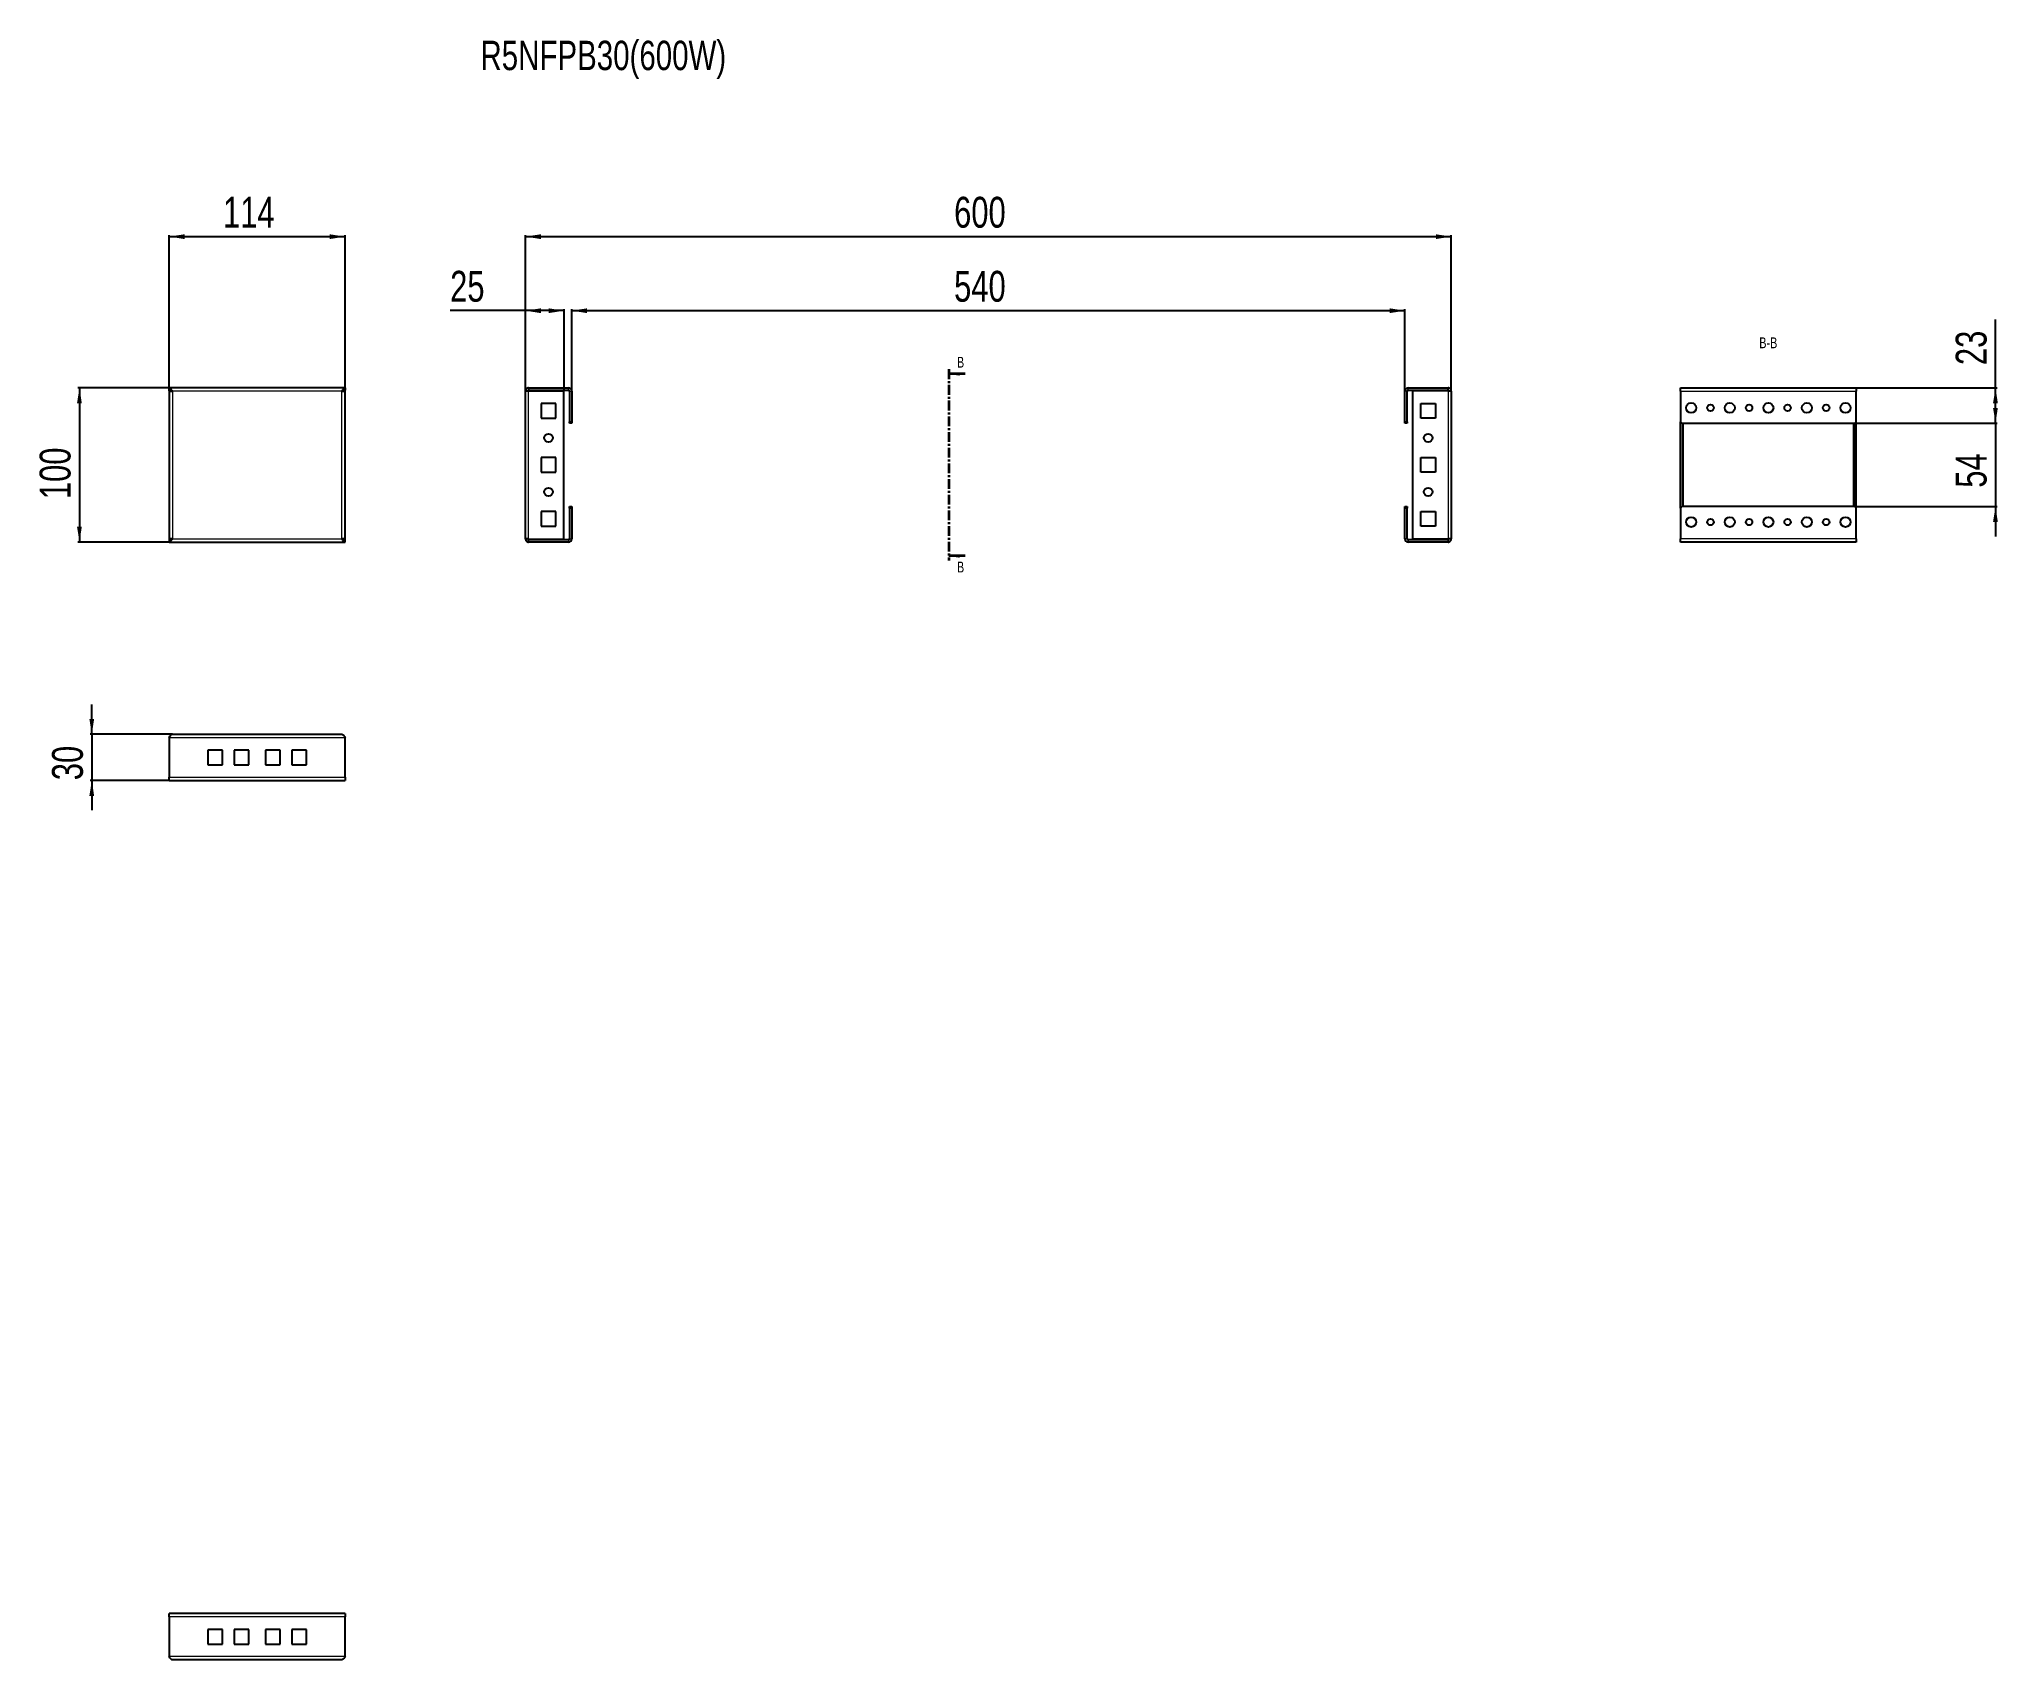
# Model space of a CAD drawing. Header units: millimetres. Extents: x 36 to 1305, y -492 to 559.
import ezdxf

# ---------------------------------------------------------------- set-up
doc = ezdxf.new("R2010")
doc.units = ezdxf.units.MM
doc.linetypes.add('CENTER', pattern=[10.16, 6.35, -1.27, 1.27, -1.27])
doc.layers.add('FORMAT', color=7, linetype='Continuous')
doc.styles.add('SLDTEXTSTYLE0', font='TXT', dxfattribs={"width": 0.75})
doc.dimstyles.new('SLDDIMSTYLE0', dxfattribs={"dimtxt": 20, "dimasz": 10, "dimexe": 0, "dimexo": 0.0625, "dimgap": 5, "dimtad": 2, "dimdec": 1, "dimrnd": 1e-09, "dimzin": 12, "dimdsep": 46, "dimtxsty": 'SLDTEXTSTYLE0', "dimsah": 1, "dimcen": 0.09, "dimadec": 0, "dimazin": 3, "dimtfac": 1, "dimtofl": 0, "dimtmove": 0, "dimatfit": 3, "dimfxl": 0, "dimfrac": 2, "dimtolj": 1, "dimtzin": 12, "dimarcsym": 0})
doc.dimstyles.new('SLDDIMSTYLE1', dxfattribs={"dimtxt": 20, "dimasz": 10, "dimexe": 0, "dimexo": 0.0625, "dimgap": 5, "dimtad": 2, "dimdec": 1, "dimrnd": 1e-09, "dimzin": 12, "dimdsep": 46, "dimtxsty": 'SLDTEXTSTYLE0', "dimsah": 1, "dimcen": 0.09, "dimadec": 0, "dimazin": 3, "dimtfac": 1, "dimtmove": 0, "dimatfit": 0, "dimfxl": 0, "dimfrac": 2, "dimtolj": 1, "dimtzin": 12, "dimarcsym": 0})

# ---------------------------------------------------------------- blocks, each defined once
blk = doc.blocks.new('_D')
at = {"layer": 'FORMAT'}
for p, q in [((120.2, 330.6), (120.2, 431.6)), ((120.2, 430.6), (234.2, 430.6)), ((234.2, 330.6), (234.2, 431.6))]:
    blk.add_line(p, q, dxfattribs=at)
for points in [[(120.2, 430.6), (130.2, 429), (130.2, 432.1)], [(234.2, 430.6), (224.2, 432.1), (224.2, 429)]]:
    blk.add_solid(points, dxfattribs=at)
at = {"layer": 'FORMAT', "insert": (155.1, 456.4), "char_height": 20, "attachment_point": 1, "style": 'SLDTEXTSTYLE0'}
blk.add_mtext('114', dxfattribs=at)
blk = doc.blocks.new('_D_1')
at = {"layer": 'FORMAT'}
for p, q in [((120.2, 332.6), (61.1, 332.6)), ((62.1, 332.6), (62.1, 232.6)), ((120.2, 232.6), (61.1, 232.6))]:
    blk.add_line(p, q, dxfattribs=at)
for points in [[(62.1, 332.6), (60.5, 322.6), (63.6, 322.6)], [(62.1, 232.6), (63.6, 242.6), (60.5, 242.6)]]:
    blk.add_solid(points, dxfattribs=at)
at = {"layer": 'FORMAT', "insert": (36.3, 260.4), "char_height": 20, "attachment_point": 1, "rotation": 90, "style": 'SLDTEXTSTYLE0'}
blk.add_mtext('100', dxfattribs=at)
blk = doc.blocks.new('_D_2')
at = {"layer": 'FORMAT'}
for p, q in [((351.1, 330.5), (351.1, 431.6)), ((351.1, 430.6), (951.1, 430.6)), ((951.1, 330.5), (951.1, 431.6))]:
    blk.add_line(p, q, dxfattribs=at)
for points in [[(351.1, 430.6), (361.1, 429), (361.1, 432.1)], [(951.1, 430.6), (941.1, 432.1), (941.1, 429)]]:
    blk.add_solid(points, dxfattribs=at)
at = {"layer": 'FORMAT', "insert": (628.9, 456.4), "char_height": 20, "attachment_point": 1, "style": 'SLDTEXTSTYLE0'}
blk.add_mtext('600', dxfattribs=at)
blk = doc.blocks.new('_D_3')
at = {"layer": 'FORMAT'}
for p, q in [((381.1, 330.5), (381.1, 383.6)), ((381.1, 382.6), (921.1, 382.6)), ((921.1, 330.5), (921.1, 383.6))]:
    blk.add_line(p, q, dxfattribs=at)
for points in [[(381.1, 382.6), (391.1, 381), (391.1, 384.1)], [(921.1, 382.6), (911.1, 384.1), (911.1, 381)]]:
    blk.add_solid(points, dxfattribs=at)
at = {"layer": 'FORMAT', "insert": (628.9, 408.4), "char_height": 20, "attachment_point": 1, "style": 'SLDTEXTSTYLE0'}
blk.add_mtext('540', dxfattribs=at)
blk = doc.blocks.new('_D_4')
at = {"layer": 'FORMAT'}
for p, q in [((351.1, 382.6), (302.3, 382.6)), ((351.1, 330.5), (351.1, 383.6)), ((376.1, 382.6), (351.1, 382.6)), ((376.1, 330.6), (376.1, 383.6))]:
    blk.add_line(p, q, dxfattribs=at)
for points in [[(351.1, 382.6), (361.1, 381), (361.1, 384.1)], [(376.1, 382.6), (366.1, 384.1), (366.1, 381)]]:
    blk.add_solid(points, dxfattribs=at)
at = {"layer": 'FORMAT', "insert": (302.3, 408.4), "char_height": 20, "attachment_point": 1, "style": 'SLDTEXTSTYLE0'}
blk.add_mtext('25', dxfattribs=at)
blk = doc.blocks.new('_D_5')
at = {"layer": 'FORMAT'}
for p, q in [((70.1, 108), (70.1, 127.3)), ((122.3, 108), (69.1, 108)), ((70.1, 108), (70.1, 78)), ((120.2, 78), (69.1, 78)), ((70.1, 78), (70.1, 58.8))]:
    blk.add_line(p, q, dxfattribs=at)
for points in [[(70.1, 108), (71.6, 118), (68.5, 118)], [(70.1, 78), (68.5, 68), (71.6, 68)]]:
    blk.add_solid(points, dxfattribs=at)
at = {"layer": 'FORMAT', "insert": (44.3, 78.2), "char_height": 20, "attachment_point": 1, "rotation": 90, "style": 'SLDTEXTSTYLE0'}
blk.add_mtext('30', dxfattribs=at)
blk = doc.blocks.new('_D_6')
at = {"layer": 'FORMAT'}
for p, q in [((1303.8, 309.6), (1303.8, 328.8)), ((1212.6, 309.6), (1304.8, 309.6)), ((1303.8, 309.6), (1303.8, 255.6)), ((1212.6, 255.6), (1304.8, 255.6)), ((1303.8, 255.6), (1303.8, 236.3))]:
    blk.add_line(p, q, dxfattribs=at)
for points in [[(1303.8, 309.6), (1305.3, 319.6), (1302.2, 319.6)], [(1303.8, 255.6), (1302.2, 245.6), (1305.3, 245.6)]]:
    blk.add_solid(points, dxfattribs=at)
at = {"layer": 'FORMAT', "insert": (1278, 267.8), "char_height": 20, "attachment_point": 1, "rotation": 90, "style": 'SLDTEXTSTYLE0'}
blk.add_mtext('54', dxfattribs=at)
blk = doc.blocks.new('_D_7')
at = {"layer": 'FORMAT'}
for p, q in [((1303.8, 332.6), (1303.8, 376.9)), ((1213.6, 332.6), (1304.8, 332.6)), ((1303.8, 309.6), (1303.8, 332.6)), ((1212.6, 309.6), (1304.8, 309.6))]:
    blk.add_line(p, q, dxfattribs=at)
for points in [[(1303.8, 332.6), (1302.2, 322.6), (1305.3, 322.6)], [(1303.8, 309.6), (1305.3, 319.6), (1302.2, 319.6)]]:
    blk.add_solid(points, dxfattribs=at)
at = {"layer": 'FORMAT', "insert": (1278, 347.3), "char_height": 20, "attachment_point": 1, "rotation": 90, "style": 'SLDTEXTSTYLE0'}
blk.add_mtext('23', dxfattribs=at)

msp = doc.modelspace()

# ---------------------------------------------------------------- linework, layer by layer
at = {"color": 7, "linetype": 'CENTER', "lineweight": 35}
msp.add_line((625.46, 344.57), (625.46, 220.56), dxfattribs=at)
at = {"color": 7, "linetype": 'Continuous', "lineweight": 25}
for p, q in [((234.22, 332.57), (120.22, 332.57)), ((120.22, 331.07), (120.22, 332.57)), ((120.22, 331.07), (120.22, 330.57)), ((120.22, 330.57), (120.22, 234.57)), ((120.22, 330.57), (121.72, 330.57)), ((234.22, 330.57), (232.72, 330.57)), ((234.22, 332.57), (234.22, 331.07)), ((234.22, 330.57), (234.22, 331.07)), ((234.22, 234.57), (234.22, 330.57)), ((351.09, 234.67), (351.09, 330.47)), ((353.19, 332.57), (353.19, 331.07)), ((353.19, 332.57), (378.99, 332.57)), ((353.19, 331.07), (378.99, 331.07)), ((353.19, 330.57), (376.09, 330.57)), ((376.09, 234.57), (376.09, 330.57)), ((379.59, 330.47), (379.59, 310.57)), ((381.09, 330.47), (381.09, 310.57)), ((921.09, 310.57), (921.09, 330.47)), ((922.59, 310.57), (922.59, 330.47)), ((923.19, 332.57), (948.99, 332.57)), ((923.19, 331.07), (948.99, 331.07)), ((926.09, 234.57), (926.09, 330.57)), ((948.99, 330.57), (926.09, 330.57)), ((948.99, 331.07), (948.99, 332.57)), ((951.09, 330.47), (951.09, 234.67)), ((1099.59, 332.57), (1213.59, 332.57)), ((1099.59, 330.47), (1099.59, 332.57)), ((1099.59, 330.47), (1099.59, 310.57)), ((1213.59, 332.57), (1213.59, 330.47)), ((1213.59, 310.57), (1213.59, 330.47)), ((361.34, 322.32), (361.34, 312.82)), ((370.84, 322.32), (361.34, 322.32)), ((370.84, 312.82), (370.84, 322.32)), ((931.34, 322.32), (940.84, 322.32)), ((931.34, 312.82), (931.34, 322.32)), ((940.84, 322.32), (940.84, 312.82)), ((361.34, 312.82), (370.84, 312.82)), ((379.59, 310.57), (381.09, 310.57)), ((379.59, 309.57), (379.59, 310.57)), ((381.09, 309.57), (379.59, 309.57)), ((381.09, 310.57), (381.09, 309.57)), ((921.09, 310.57), (922.59, 310.57)), ((921.09, 309.57), (921.09, 310.57)), ((922.59, 309.57), (921.09, 309.57)), ((922.59, 310.57), (922.59, 309.57)), ((940.84, 312.82), (931.34, 312.82)), ((1099.59, 310.57), (1100.59, 309.57)), ((1099.59, 254.57), (1099.59, 310.57)), ((1100.59, 309.57), (1212.59, 309.57)), ((1101.09, 255.57), (1101.09, 309.57)), ((1212.09, 255.57), (1212.09, 309.57)), ((1212.59, 309.57), (1213.59, 310.57)), ((1213.59, 254.57), (1213.59, 310.57)), ((361.34, 287.32), (361.34, 277.82)), ((370.84, 287.32), (361.34, 287.32)), ((370.84, 277.82), (370.84, 287.32)), ((931.34, 287.32), (940.84, 287.32)), ((931.34, 277.82), (931.34, 287.32)), ((940.84, 287.32), (940.84, 277.82)), ((361.34, 277.82), (370.84, 277.82)), ((940.84, 277.82), (931.34, 277.82)), ((379.59, 254.57), (379.59, 255.57)), ((379.59, 255.57), (381.09, 255.57)), ((379.59, 254.57), (379.59, 234.67)), ((381.09, 254.57), (379.59, 254.57)), ((381.09, 255.57), (381.09, 254.57)), ((381.09, 254.57), (381.09, 234.67)), ((921.09, 255.57), (922.59, 255.57)), ((921.09, 254.57), (921.09, 255.57)), ((921.09, 234.67), (921.09, 254.57)), ((922.59, 254.57), (921.09, 254.57)), ((922.59, 255.57), (922.59, 254.57)), ((922.59, 234.67), (922.59, 254.57)), ((1100.59, 255.57), (1099.59, 254.57)), ((1099.59, 254.57), (1099.59, 234.67)), ((1212.59, 255.57), (1100.59, 255.57)), ((1213.59, 254.57), (1212.59, 255.57)), ((1213.59, 234.67), (1213.59, 254.57)), ((370.84, 252.32), (361.34, 252.32)), ((361.34, 252.32), (361.34, 242.82)), ((361.34, 242.82), (370.84, 242.82)), ((370.84, 242.82), (370.84, 252.32)), ((931.34, 252.32), (940.84, 252.32)), ((931.34, 242.82), (931.34, 252.32)), ((940.84, 242.82), (931.34, 242.82)), ((940.84, 252.32), (940.84, 242.82)), ((121.72, 234.57), (120.22, 234.57)), ((120.22, 234.57), (120.22, 234.07)), ((120.22, 234.07), (120.22, 232.57)), ((120.22, 232.57), (234.22, 232.57)), ((232.72, 234.57), (234.22, 234.57)), ((234.22, 234.07), (234.22, 234.57)), ((234.22, 232.57), (234.22, 234.07)), ((353.19, 234.57), (376.09, 234.57)), ((353.19, 232.57), (353.19, 234.07)), ((378.99, 234.07), (353.19, 234.07)), ((378.99, 232.57), (353.19, 232.57)), ((948.99, 234.07), (923.19, 234.07)), ((948.99, 232.57), (923.19, 232.57)), ((948.99, 234.57), (926.09, 234.57)), ((948.99, 234.07), (948.99, 232.57)), ((1099.59, 232.57), (1099.59, 234.67)), ((1213.59, 232.57), (1099.59, 232.57)), ((1213.59, 234.67), (1213.59, 232.57)), ((120.22, 105.92), (120.22, 80.12)), ((122.32, 108.02), (232.12, 108.02)), ((234.22, 80.12), (234.22, 105.92)), ((145.22, 97.77), (145.22, 88.27)), ((154.72, 97.77), (145.22, 97.77)), ((154.72, 88.27), (154.72, 97.77)), ((162.37, 97.77), (162.37, 88.27)), ((171.87, 97.77), (162.37, 97.77)), ((171.87, 88.27), (171.87, 97.77)), ((182.57, 97.77), (182.57, 88.27)), ((192.07, 97.77), (182.57, 97.77)), ((192.07, 88.27), (192.07, 97.77)), ((199.72, 97.77), (199.72, 88.27)), ((209.22, 97.77), (199.72, 97.77)), ((209.22, 88.27), (209.22, 97.77)), ((120.22, 78.02), (120.22, 80.12)), ((120.22, 78.02), (234.22, 78.02)), ((145.22, 88.27), (154.72, 88.27)), ((162.37, 88.27), (171.87, 88.27)), ((182.57, 88.27), (192.07, 88.27)), ((199.72, 88.27), (209.22, 88.27)), ((234.22, 80.12), (234.22, 78.02)), ((234.22, -461.98), (120.22, -461.98)), ((120.22, -464.08), (120.22, -461.98)), ((120.22, -464.08), (120.22, -489.88)), ((234.22, -461.98), (234.22, -464.08)), ((234.22, -489.88), (234.22, -464.08)), ((154.72, -472.23), (145.22, -472.23)), ((145.22, -472.23), (145.22, -481.73)), ((145.22, -481.73), (154.72, -481.73)), ((154.72, -481.73), (154.72, -472.23)), ((171.87, -472.23), (162.37, -472.23)), ((162.37, -472.23), (162.37, -481.73)), ((162.37, -481.73), (171.87, -481.73)), ((171.87, -481.73), (171.87, -472.23)), ((192.07, -472.23), (182.57, -472.23)), ((182.57, -472.23), (182.57, -481.73)), ((182.57, -481.73), (192.07, -481.73)), ((192.07, -481.73), (192.07, -472.23)), ((209.22, -472.23), (199.72, -472.23)), ((199.72, -472.23), (199.72, -481.73)), ((199.72, -481.73), (209.22, -481.73)), ((209.22, -481.73), (209.22, -472.23)), ((232.12, -491.98), (122.32, -491.98))]:
    msp.add_line(p, q, dxfattribs=at)
at = {"color": 8, "linetype": 'Continuous', "lineweight": 18}
for p, q in [((232.12, 330.47), (122.32, 330.47)), ((122.32, 330.47), (122.32, 234.67)), ((232.12, 234.67), (232.12, 330.47)), ((353.19, 234.57), (353.19, 330.57)), ((378.99, 331.07), (378.99, 332.57)), ((379.59, 330.47), (381.09, 330.47)), ((922.59, 330.47), (921.09, 330.47)), ((923.19, 331.07), (923.19, 332.57)), ((948.99, 330.57), (948.99, 234.57)), ((1099.59, 330.47), (1213.59, 330.47)), ((1101.69, 255.57), (1101.69, 309.57)), ((1211.49, 309.57), (1211.49, 255.57)), ((122.32, 234.67), (232.12, 234.67)), ((378.99, 234.07), (378.99, 232.57)), ((379.59, 234.67), (381.09, 234.67)), ((922.59, 234.67), (921.09, 234.67)), ((923.19, 234.07), (923.19, 232.57)), ((1213.59, 234.67), (1099.59, 234.67)), ((120.22, 105.92), (234.22, 105.92)), ((120.22, 80.12), (234.22, 80.12)), ((234.22, -464.08), (120.22, -464.08)), ((234.22, -489.88), (120.22, -489.88))]:
    msp.add_line(p, q, dxfattribs=at)
at = {"color": 7, "linetype": 'Continuous', "lineweight": 35}
for p, q in [((636.1, 341.57), (625.46, 341.57)), ((636.1, 223.56), (625.46, 223.56))]:
    msp.add_line(p, q, dxfattribs=at)
at = {"color": 7, "linetype": 'Continuous', "lineweight": 25}
for centre, radius in [((1106.59, 319.57), 3.25), ((1119.09, 319.57), 2.1), ((1131.59, 319.57), 3.25), ((1144.09, 319.57), 2.1), ((1156.59, 319.57), 3.25), ((1169.09, 319.57), 2.1), ((1181.59, 319.57), 3.25), ((1194.09, 319.57), 2.1), ((1206.59, 319.57), 3.25), ((366.09, 300.07), 2.75), ((936.09, 300.07), 2.75), ((366.09, 265.07), 2.75), ((936.09, 265.07), 2.75), ((1106.59, 245.57), 3.25), ((1119.09, 245.57), 2.1), ((1131.59, 245.57), 3.25), ((1144.09, 245.57), 2.1), ((1156.59, 245.57), 3.25), ((1169.09, 245.57), 2.1), ((1181.59, 245.57), 3.25), ((1194.09, 245.57), 2.1), ((1206.59, 245.57), 3.25)]:
    msp.add_circle(centre, radius, dxfattribs=at)
for centre, radius, start, end in [((378.99, 330.47), 2.1, 0, 90), ((378.99, 330.47), 0.6, 0, 90), ((923.19, 330.47), 2.1, 90, 180), ((923.19, 330.47), 0.6, 90, 180), ((378.99, 234.67), 2.1, 270, 0), ((378.99, 234.67), 0.6, 270, 360), ((923.19, 234.67), 2.1, 180, 270), ((923.19, 234.67), 0.6, 180, 270)]:
    msp.add_arc(centre, radius, start, end, dxfattribs=at)
for points, knots in [([(122.32, 330.47), (122.14, 330.75), (121.78, 331.31), (121.25, 332.01), (120.73, 332.48), (120.38, 332.54), (120.22, 332.57)], [0, 0, 0, 0, 0.2547527, 0.5096447, 0.7645377, 1, 1, 1, 1]), ([(122.32, 330.47), (122.14, 330.55), (121.77, 330.71), (121.08, 330.98), (120.56, 331.03), (120.22, 331.07)], [0, 0, 0, 0, 0.2598775, 0.5197391, 1, 1, 1, 1]), ([(951.09, 330.47), (951.06, 330.75), (950.99, 331.31), (950.49, 332.01), (949.79, 332.48), (949.25, 332.54), (948.99, 332.57)], [0, 0, 0, 0, 0.2547527, 0.5096447, 0.7645377, 1, 1, 1, 1]), ([(949.59, 330.47), (949.58, 330.55), (949.56, 330.71), (949.37, 330.98), (949.14, 331.03), (948.99, 331.07)], [0, 0, 0, 0, 0.2598775, 0.5197391, 1, 1, 1, 1]), ([(232.12, 108.02), (232.3, 107.99), (232.65, 107.92), (233.19, 107.42), (233.71, 106.72), (234.06, 106.18), (234.22, 105.92)], [0, 0, 0, 0, 0.2547527, 0.5096447, 0.7645377, 1, 1, 1, 1]), ([(122.32, -491.98), (122.14, -491.95), (121.78, -491.88), (121.25, -491.38), (120.73, -490.68), (120.38, -490.14), (120.22, -489.88)], [0, 0, 0, 0, 0.2547527, 0.5096447, 0.7645377, 1, 1, 1, 1])]:
    msp.add_open_spline(points, degree=3, knots=knots, dxfattribs=at)
for points in [[(120.22, 330.57), (120.25, 330.56), (120.31, 330.54), (120.8, 330.52), (121.49, 330.49), (122.04, 330.47), (122.32, 330.47)], [(234.22, 332.57), (234.04, 332.53), (233.69, 332.47), (233.17, 331.99), (232.64, 331.29), (232.29, 330.74), (232.12, 330.47)], [(234.22, 331.07), (233.87, 331.03), (233.17, 330.95), (232.47, 330.63), (232.12, 330.47)], [(232.12, 330.47), (232.39, 330.47), (232.95, 330.49), (233.64, 330.52), (234.13, 330.54), (234.19, 330.56), (234.22, 330.57)], [(353.19, 332.57), (352.92, 332.53), (352.37, 332.47), (351.67, 331.99), (351.19, 331.29), (351.12, 330.74), (351.09, 330.47)], [(351.09, 330.47), (351.12, 330.47), (351.19, 330.49), (351.67, 330.52), (352.37, 330.54), (352.92, 330.56), (353.19, 330.57)], [(353.19, 331.07), (353.03, 331.03), (352.7, 330.95), (352.63, 330.63), (352.59, 330.47)], [(948.99, 330.57), (949.27, 330.56), (949.82, 330.54), (950.51, 330.52), (951, 330.49), (951.06, 330.47), (951.09, 330.47)], [(120.22, 234.07), (120.57, 234.1), (121.27, 234.18), (121.97, 234.5), (122.32, 234.67)], [(120.22, 232.57), (120.39, 232.6), (120.74, 232.66), (121.27, 233.15), (121.79, 233.84), (122.14, 234.39), (122.32, 234.67)], [(122.32, 234.67), (122.04, 234.66), (121.49, 234.64), (120.8, 234.62), (120.31, 234.59), (120.25, 234.57), (120.22, 234.57)], [(232.12, 234.67), (232.29, 234.39), (232.64, 233.84), (233.17, 233.15), (233.69, 232.66), (234.04, 232.6), (234.22, 232.57)], [(234.22, 234.57), (234.19, 234.57), (234.13, 234.59), (233.64, 234.62), (232.95, 234.64), (232.39, 234.66), (232.12, 234.67)], [(232.12, 234.67), (232.47, 234.5), (233.17, 234.18), (233.87, 234.1), (234.22, 234.07)], [(353.19, 234.57), (352.92, 234.57), (352.37, 234.59), (351.67, 234.62), (351.19, 234.64), (351.12, 234.66), (351.09, 234.67)], [(351.09, 234.67), (351.12, 234.39), (351.19, 233.84), (351.67, 233.15), (352.37, 232.66), (352.92, 232.6), (353.19, 232.57)], [(352.59, 234.67), (352.63, 234.5), (352.7, 234.18), (353.03, 234.1), (353.19, 234.07)], [(951.09, 234.67), (951.06, 234.66), (951, 234.64), (950.51, 234.62), (949.82, 234.59), (949.27, 234.57), (948.99, 234.57)], [(948.99, 234.07), (949.15, 234.1), (949.48, 234.18), (949.55, 234.5), (949.59, 234.67)], [(948.99, 232.57), (949.27, 232.6), (949.82, 232.66), (950.51, 233.15), (951, 233.84), (951.06, 234.39), (951.09, 234.67)], [(120.22, 105.92), (120.39, 106.19), (120.74, 106.75), (121.27, 107.44), (121.79, 107.92), (122.14, 107.99), (122.32, 108.02)], [(234.22, -489.88), (234.04, -490.16), (233.69, -490.71), (233.17, -491.4), (232.64, -491.89), (232.29, -491.95), (232.12, -491.98)]]:
    msp.add_open_spline(points, degree=3, dxfattribs=at)
at = {"color": 7, "linetype": 'Continuous', "lineweight": 35}
for points in [[(625.46, 341.57), (632.46, 340.45), (632.46, 342.69)], [(625.46, 223.56), (632.46, 222.44), (632.46, 224.68)]]:
    msp.add_solid(points, dxfattribs=at)

# ---------------------------------------------------------------- texts
at = {"color": 7, "linetype": 'Continuous', "char_height": 7, "attachment_point": 1, "style": 'SLDTEXTSTYLE0'}
for insert in [(630.75, 352.65), (630.75, 219.87)]:
    msp.add_mtext('B', dxfattribs=dict(at, insert=insert))
at = {"layer": 'FORMAT', "style": 'SLDTEXTSTYLE0'}
for s, insert, char_height, attachment_point in [('R5NFPB30(600W)', (321.94, 557.57), 19.05, 1), ('B-B', (1156.55, 365.26), 7, 2)]:
    msp.add_mtext(s, dxfattribs=dict(at, insert=insert, char_height=char_height, attachment_point=attachment_point))

# ---------------------------------------------------------------- dimensions: what is measured, and where the dimension line sits
at = {"layer": 'FORMAT'}
for base, p1, p2, picture, middle in [((234.22, 430.57), (120.22, 330.57), (234.22, 330.57), '_D', (177.22, 430.57)), ((951.09, 430.57), (351.09, 330.47), (951.09, 330.47), '_D_2', (651.09, 430.57)), ((351.09, 382.57), (376.09, 330.57), (351.09, 330.47), '_D_4', (317.09, 382.57)), ((921.09, 382.57), (381.09, 330.47), (921.09, 330.47), '_D_3', (651.09, 382.57))]:
    dim = msp.add_linear_dim(base=base, p1=p1, p2=p2, dimstyle='SLDDIMSTYLE0', dxfattribs=at)
    dim.commit()
    dim.dimension.update_dxf_attribs({"geometry": picture, "text_midpoint": middle, "dimtype": 160})
for base, p1, p2, dimstyle, picture, middle in [((1303.76, 332.57), (1212.59, 309.57), (1213.59, 332.57), 'SLDDIMSTYLE0', '_D_7', (1303.76, 362.11)), ((62.05, 232.57), (120.22, 332.57), (120.22, 232.57), 'SLDDIMSTYLE0', '_D_1', (62.05, 282.57)), ((1303.76, 255.57), (1212.59, 309.57), (1212.59, 255.57), 'SLDDIMSTYLE1', '_D_6', (1303.76, 282.57)), ((70.05, 78.02), (122.32, 108.02), (120.22, 78.02), 'SLDDIMSTYLE1', '_D_5', (70.05, 93.02))]:
    dim = msp.add_linear_dim(base=base, p1=p1, p2=p2, angle=90, dimstyle=dimstyle, dxfattribs=at)
    dim.commit()
    dim.dimension.update_dxf_attribs({"geometry": picture, "text_midpoint": middle, "dimtype": 160})

doc.saveas('drawing.dxf')
